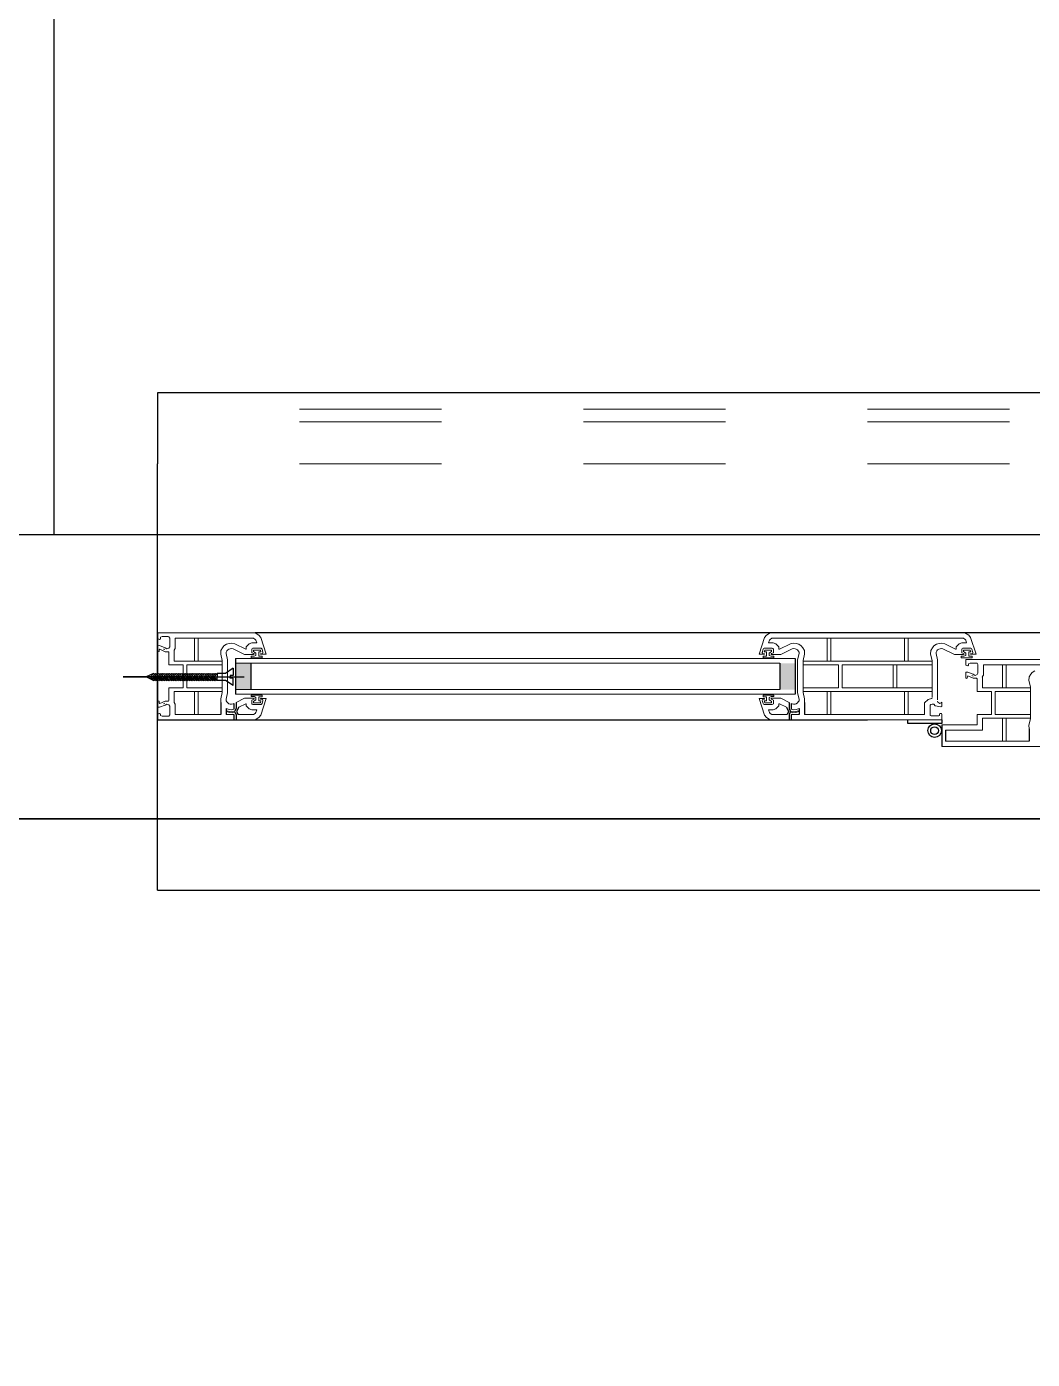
# Model space of a CAD drawing. Header units: metres. Extents: x -355 to 973, y -73 to 238.
# Drawn here: x 502.238 to 502.946, y 211.154 to 212.093 of the extents above; entities that cross this region are included whole.
import ezdxf

# ---------------------------------------------------------------- set-up
doc = ezdxf.new("R2010")
doc.units = ezdxf.units.M
doc.header["$LTSCALE"] = 3
doc.header["$MEASUREMENT"] = 0
for name, pattern in [('202$0$HIDDEN', [0.375, 0.25, -0.125]), ('ACAD_ISO02W100', [15, 12, -3]), ('DASHED2', [0.375, 0.25, -0.125])]:
    doc.linetypes.add(name, pattern=pattern)
for name, color, linetype in [('01B', 10, 'Continuous'), ('4', 4, 'ACAD_ISO02W100'), ('5', 2, 'Continuous')]:
    doc.layers.add(name, color=color, linetype=linetype)
for name, color, linetype, lineweight in [('05', 21, 'Continuous', 5), ('15', 63, 'DASHED2', 15), ('alaem', 230, 'Continuous', 5)]:
    doc.layers.add(name, color=color, linetype=linetype, lineweight=lineweight)

# ---------------------------------------------------------------- blocks, each defined once
blk = doc.blocks.new('DSSSS')
at = {"layer": '05'}
for p, q in [((152.76042, -221.38644), (152.76042, -221.38719)), ((152.76042, -221.38719), (152.76643, -221.38719)), ((152.76643, -221.38719), (152.76643, -221.38631))]:
    blk.add_line(p, q, dxfattribs=at)
blk.add_lwpolyline([(152.76643, -221.38631), (152.76455, -221.38631), (152.76455, -221.38402), (152.76573, -221.38402), (152.76544, -221.383), (152.76167, -221.383), (152.76167, -221.38381), (152.76226, -221.38407), (152.76299, -221.38465), (152.76299, -221.38592), (152.76191, -221.38644), (152.76042, -221.38644)], dxfattribs=at)
blk = doc.blocks.new('2wq2w')
at = {"layer": '01B'}
for points in [[(223.1487, 63.4053), (223.13781, 63.4053), (223.13781, 63.42378), (223.1487, 63.42378)], [(223.52121, 63.4053), (223.5321, 63.4053), (223.5321, 63.42378), (223.52121, 63.42378)]]:
    blk.add_hatch(color=143, dxfattribs=at).paths.add_polyline_path(points)
at = {"layer": '01B', "color": 32}
for p, q in [((223.08302, 63.61416), (223.08302, 63.56416)), ((223.08302, 63.26415), (223.08302, 63.56415))]:
    blk.add_line(p, q, dxfattribs=at)
at = {"layer": '01B', "color": 143}
for p, q in [((223.08302, 63.4452), (223.08302, 63.38388)), ((224.08302, 63.4452), (223.15159, 63.4452)), ((223.13781, 63.4271), (223.13781, 63.40198)), ((223.5321, 63.4271), (223.5321, 63.40198)), ((223.0802, 63.41669), (223.07485, 63.41415)), ((223.0802, 63.41669), (223.07807, 63.41415)), ((223.08145, 63.41669), (223.07932, 63.41415)), ((223.0802, 63.41669), (223.08093, 63.41608)), ((223.08269, 63.41669), (223.08057, 63.41415)), ((223.08145, 63.41669), (223.08218, 63.41608)), ((223.08394, 63.41669), (223.08181, 63.41415)), ((223.08269, 63.41669), (223.08343, 63.41608)), ((223.08519, 63.41669), (223.08306, 63.41415)), ((223.08394, 63.41669), (223.08467, 63.41608)), ((223.08643, 63.41669), (223.0843, 63.41415)), ((223.08519, 63.41669), (223.08592, 63.41608)), ((223.08768, 63.41669), (223.08555, 63.41415)), ((223.08643, 63.41669), (223.08716, 63.41608)), ((223.08892, 63.41669), (223.08679, 63.41415)), ((223.08768, 63.41669), (223.08841, 63.41608)), ((223.09017, 63.41669), (223.08804, 63.41415)), ((223.08892, 63.41669), (223.08965, 63.41608)), ((223.09141, 63.41669), (223.08929, 63.41415)), ((223.09017, 63.41669), (223.0909, 63.41608)), ((223.09266, 63.41669), (223.09053, 63.41415)), ((223.09141, 63.41669), (223.09214, 63.41608)), ((223.0939, 63.41669), (223.09178, 63.41415)), ((223.09266, 63.41669), (223.09339, 63.41608)), ((223.09515, 63.41669), (223.09302, 63.41415)), ((223.0939, 63.41669), (223.09464, 63.41608)), ((223.0964, 63.41669), (223.09427, 63.41415)), ((223.09515, 63.41669), (223.09588, 63.41608)), ((223.09764, 63.41669), (223.09551, 63.41415)), ((223.0964, 63.41669), (223.09713, 63.41608)), ((223.09889, 63.41669), (223.09676, 63.41415)), ((223.09764, 63.41669), (223.09837, 63.41608)), ((223.10013, 63.41669), (223.098, 63.41415)), ((223.09889, 63.41669), (223.09962, 63.41608)), ((223.10138, 63.41669), (223.09925, 63.41415)), ((223.10013, 63.41669), (223.10086, 63.41608)), ((223.10262, 63.41669), (223.1005, 63.41415)), ((223.10138, 63.41669), (223.10211, 63.41608)), ((223.10387, 63.41669), (223.10174, 63.41415)), ((223.10262, 63.41669), (223.10336, 63.41608)), ((223.10512, 63.41669), (223.10299, 63.41415)), ((223.10387, 63.41669), (223.1046, 63.41608)), ((223.10636, 63.41669), (223.10423, 63.41415)), ((223.10512, 63.41669), (223.10585, 63.41608)), ((223.10761, 63.41669), (223.10548, 63.41415)), ((223.10636, 63.41669), (223.10709, 63.41608)), ((223.10885, 63.41669), (223.10672, 63.41415)), ((223.10761, 63.41669), (223.10834, 63.41608)), ((223.1101, 63.41669), (223.10797, 63.41415)), ((223.10885, 63.41669), (223.10958, 63.41608)), ((223.11134, 63.41669), (223.10922, 63.41415)), ((223.1101, 63.41669), (223.11083, 63.41608)), ((223.11259, 63.41669), (223.11046, 63.41415)), ((223.11134, 63.41669), (223.11208, 63.41608)), ((223.11384, 63.41669), (223.11171, 63.41415)), ((223.11259, 63.41669), (223.11332, 63.41608)), ((223.11508, 63.41669), (223.11295, 63.41415)), ((223.11384, 63.41669), (223.11457, 63.41608)), ((223.11633, 63.41669), (223.1142, 63.41415)), ((223.11508, 63.41669), (223.11581, 63.41608)), ((223.11757, 63.41669), (223.11544, 63.41415)), ((223.11633, 63.41669), (223.11706, 63.41608)), ((223.11882, 63.41669), (223.11669, 63.41415)), ((223.11757, 63.41669), (223.1183, 63.41608)), ((223.12006, 63.41669), (223.11794, 63.41415)), ((223.11882, 63.41669), (223.11955, 63.41608)), ((223.12131, 63.41669), (223.11918, 63.41415)), ((223.12006, 63.41669), (223.1208, 63.41608)), ((223.12256, 63.41669), (223.12043, 63.41415)), ((223.12131, 63.41669), (223.12204, 63.41608)), ((223.1238, 63.41669), (223.12167, 63.41415)), ((223.12256, 63.41669), (223.12329, 63.41608)), ((223.12505, 63.41669), (223.12292, 63.41415)), ((223.1238, 63.41669), (223.12453, 63.41608)), ((223.1308, 63.41669), (223.12505, 63.41669)), ((223.12505, 63.41669), (223.12505, 63.41415)), ((223.13611, 63.42028), (223.1308, 63.41669)), ((223.13611, 63.42028), (223.13611, 63.41509)), ((223.1487, 63.42378), (223.1487, 63.4053)), ((223.52121, 63.42378), (223.52121, 63.4053)), ((223.09954, 63.41415), (223.05868, 63.41415)), ((223.05868, 63.41415), (223.14404, 63.41415)), ((223.0802, 63.41162), (223.07485, 63.41415)), ((223.0802, 63.41162), (223.07807, 63.41415)), ((223.08145, 63.41162), (223.07932, 63.41415)), ((223.0802, 63.41162), (223.08093, 63.41223)), ((223.08269, 63.41162), (223.08057, 63.41415)), ((223.08145, 63.41162), (223.08218, 63.41223)), ((223.08394, 63.41162), (223.08181, 63.41415)), ((223.08269, 63.41162), (223.08343, 63.41223)), ((223.08519, 63.41162), (223.08306, 63.41415)), ((223.08394, 63.41162), (223.08467, 63.41223)), ((223.08643, 63.41162), (223.0843, 63.41415)), ((223.08519, 63.41162), (223.08592, 63.41223)), ((223.08768, 63.41162), (223.08555, 63.41415)), ((223.08643, 63.41162), (223.08716, 63.41223)), ((223.08892, 63.41162), (223.08679, 63.41415)), ((223.08768, 63.41162), (223.08841, 63.41223)), ((223.09017, 63.41162), (223.08804, 63.41415)), ((223.08892, 63.41162), (223.08965, 63.41223)), ((223.09141, 63.41162), (223.08929, 63.41415)), ((223.09017, 63.41162), (223.0909, 63.41223)), ((223.09266, 63.41162), (223.09053, 63.41415)), ((223.09141, 63.41162), (223.09214, 63.41223)), ((223.0939, 63.41162), (223.09178, 63.41415)), ((223.09266, 63.41162), (223.09339, 63.41223)), ((223.09515, 63.41162), (223.09302, 63.41415)), ((223.0939, 63.41162), (223.09464, 63.41223)), ((223.0964, 63.41162), (223.09427, 63.41415)), ((223.09515, 63.41162), (223.09588, 63.41223)), ((223.09764, 63.41162), (223.09551, 63.41415)), ((223.0964, 63.41162), (223.09713, 63.41223)), ((223.09889, 63.41162), (223.09676, 63.41415)), ((223.09764, 63.41162), (223.09837, 63.41223)), ((223.10013, 63.41162), (223.098, 63.41415)), ((223.09889, 63.41162), (223.09962, 63.41223)), ((223.10138, 63.41162), (223.09925, 63.41415)), ((223.10013, 63.41162), (223.10086, 63.41223)), ((223.10262, 63.41162), (223.1005, 63.41415)), ((223.10138, 63.41162), (223.10211, 63.41223)), ((223.10387, 63.41162), (223.10174, 63.41415)), ((223.10262, 63.41162), (223.10336, 63.41223)), ((223.10512, 63.41162), (223.10299, 63.41415)), ((223.10387, 63.41162), (223.1046, 63.41223)), ((223.10636, 63.41162), (223.10423, 63.41415)), ((223.10512, 63.41162), (223.10585, 63.41223)), ((223.10761, 63.41162), (223.10548, 63.41415)), ((223.10636, 63.41162), (223.10709, 63.41223)), ((223.10885, 63.41162), (223.10672, 63.41415)), ((223.10761, 63.41162), (223.10834, 63.41223)), ((223.1101, 63.41162), (223.10797, 63.41415)), ((223.10885, 63.41162), (223.10958, 63.41223)), ((223.11134, 63.41162), (223.10922, 63.41415)), ((223.1101, 63.41162), (223.11083, 63.41223)), ((223.11259, 63.41162), (223.11046, 63.41415)), ((223.11134, 63.41162), (223.11208, 63.41223)), ((223.11384, 63.41162), (223.11171, 63.41415)), ((223.11259, 63.41162), (223.11332, 63.41223)), ((223.11508, 63.41162), (223.11295, 63.41415)), ((223.11384, 63.41162), (223.11457, 63.41223)), ((223.11633, 63.41162), (223.1142, 63.41415)), ((223.11508, 63.41162), (223.11581, 63.41223)), ((223.11757, 63.41162), (223.11544, 63.41415)), ((223.11633, 63.41162), (223.11706, 63.41223)), ((223.11882, 63.41162), (223.11669, 63.41415)), ((223.11757, 63.41162), (223.1183, 63.41223)), ((223.12006, 63.41162), (223.11794, 63.41415)), ((223.11882, 63.41162), (223.11955, 63.41223)), ((223.12131, 63.41162), (223.11918, 63.41415)), ((223.12006, 63.41162), (223.1208, 63.41223)), ((223.12256, 63.41162), (223.12043, 63.41415)), ((223.12131, 63.41162), (223.12204, 63.41223)), ((223.1238, 63.41162), (223.12167, 63.41415)), ((223.12256, 63.41162), (223.12329, 63.41223)), ((223.12505, 63.41162), (223.12292, 63.41415)), ((223.1238, 63.41162), (223.12453, 63.41223)), ((223.12505, 63.41162), (223.12505, 63.41415)), ((223.1308, 63.41162), (223.12505, 63.41162)), ((223.13611, 63.40803), (223.1308, 63.41162)), ((223.13611, 63.41509), (223.13404, 63.41509)), ((223.13404, 63.41509), (223.13404, 63.41415)), ((223.13404, 63.41322), (223.13404, 63.41415)), ((223.13611, 63.41322), (223.13404, 63.41322)), ((223.13611, 63.40803), (223.13611, 63.41322)), ((223.12751, 63.39622), (223.12751, 63.3877)), ((223.13129, 63.39192), (223.13129, 63.3877)), ((223.1317, 63.39036), (223.13151, 63.38975)), ((223.13679, 63.39554), (223.13679, 63.39145)), ((223.13679, 63.3877), (223.13679, 63.38388)), ((223.1383, 63.39202), (223.13719, 63.38989)), ((223.13749, 63.38931), (223.1383, 63.3877)), ((223.1383, 63.39628), (223.1383, 63.39202)), ((223.1383, 63.3877), (223.1383, 63.38388)), ((223.14023, 63.39296), (223.13863, 63.38989)), ((223.13863, 63.38989), (223.13973, 63.3877)), ((223.52582, 63.39296), (223.52742, 63.38989)), ((223.52742, 63.38989), (223.52631, 63.3877)), ((223.52774, 63.39628), (223.52774, 63.39202)), ((223.52774, 63.39202), (223.52885, 63.38989)), ((223.52855, 63.38931), (223.52774, 63.3877)), ((223.52774, 63.3877), (223.52774, 63.38388)), ((223.52926, 63.39554), (223.52926, 63.39145)), ((223.52926, 63.3877), (223.52926, 63.38388)), ((223.53435, 63.39036), (223.53453, 63.38975)), ((223.53475, 63.39192), (223.53475, 63.3877)), ((223.53853, 63.39622), (223.53853, 63.3877)), ((223.08302, 63.38388), (223.58302, 63.38388)), ((223.61145, 63.38148), (223.61145, 63.38388)), ((223.63526, 63.38148), (223.61145, 63.38148)), ((223.63526, 63.38388), (223.63526, 63.38148)), ((223.63526, 63.38045), (223.63526, 63.3652)), ((223.63782, 63.37662), (223.63782, 63.36903)), ((223.69673, 63.37755), (223.69673, 63.36903))]:
    blk.add_line(p, q, dxfattribs=at)
for radius in [0.00477, 0.00274]:
    blk.add_circle((223.63022, 63.37639), radius, dxfattribs=at)
at = {"layer": '05', "color": 143}
for p, q in [((223.08302, 63.4412), (223.08302, 63.4452)), ((223.58302, 63.4452), (223.65159, 63.4452)), ((223.65159, 63.4452), (223.65429, 63.44351)), ((223.65429, 63.44351), (223.65561, 63.44183)), ((223.08441, 63.44055), (223.08302, 63.4412)), ((223.08302, 63.43613), (223.08441, 63.43626)), ((223.08302, 63.432), (223.08302, 63.43613)), ((223.08499, 63.4411), (223.08441, 63.44055)), ((223.08441, 63.43626), (223.08826, 63.43476)), ((223.08611, 63.44264), (223.08499, 63.44216)), ((223.08499, 63.44216), (223.08499, 63.4411)), ((223.09041, 63.44264), (223.08611, 63.44264)), ((223.08826, 63.43476), (223.08956, 63.43396)), ((223.08956, 63.43396), (223.0909, 63.43451)), ((223.09101, 63.44251), (223.09041, 63.44264)), ((223.0909, 63.43451), (223.09156, 63.4354)), ((223.09156, 63.44149), (223.09101, 63.44251)), ((223.09156, 63.4354), (223.09156, 63.44149)), ((223.09454, 63.43299), (223.09539, 63.43413)), ((223.09539, 63.43413), (223.09539, 63.44138)), ((223.09539, 63.44138), (223.15049, 63.44138)), ((223.10895, 63.42518), (223.10895, 63.44138)), ((223.1115, 63.42518), (223.1115, 63.44138)), ((223.12868, 63.43467), (223.12751, 63.43285)), ((223.12968, 63.43596), (223.12868, 63.43467)), ((223.13152, 63.43723), (223.12968, 63.43596)), ((223.13337, 63.43779), (223.13152, 63.43723)), ((223.13538, 63.43796), (223.13337, 63.43779)), ((223.13741, 63.43749), (223.13538, 63.43796)), ((223.14503, 63.43378), (223.13741, 63.43749)), ((223.14752, 63.43741), (223.14548, 63.4353)), ((223.14548, 63.4353), (223.14548, 63.43378)), ((223.14943, 63.43817), (223.14752, 63.43741)), ((223.15279, 63.43817), (223.14943, 63.43817)), ((223.15049, 63.44138), (223.15169, 63.44062)), ((223.15169, 63.44062), (223.15218, 63.44)), ((223.15218, 63.44), (223.15279, 63.43817)), ((223.51386, 63.44), (223.51326, 63.43817)), ((223.51326, 63.43817), (223.51661, 63.43817)), ((223.51435, 63.44062), (223.51386, 63.44)), ((223.51555, 63.44138), (223.51435, 63.44062)), ((223.58302, 63.44138), (223.51555, 63.44138)), ((223.51661, 63.43817), (223.51852, 63.43741)), ((223.51852, 63.43741), (223.52056, 63.4353)), ((223.52056, 63.4353), (223.52056, 63.43378)), ((223.52102, 63.43378), (223.52863, 63.43749)), ((223.52863, 63.43749), (223.53067, 63.43796)), ((223.53067, 63.43796), (223.53268, 63.43779)), ((223.53268, 63.43779), (223.53452, 63.43723)), ((223.53452, 63.43723), (223.53636, 63.43596)), ((223.53636, 63.43596), (223.53736, 63.43467)), ((223.53736, 63.43467), (223.53853, 63.43285)), ((223.55455, 63.42518), (223.55455, 63.44138)), ((223.5571, 63.42518), (223.5571, 63.44138)), ((223.58302, 63.44138), (223.65049, 63.44138)), ((223.60895, 63.42518), (223.60895, 63.44138)), ((223.6115, 63.42518), (223.6115, 63.44138)), ((223.62868, 63.43467), (223.62751, 63.43285)), ((223.62968, 63.43596), (223.62868, 63.43467)), ((223.63152, 63.43723), (223.62968, 63.43596)), ((223.63337, 63.43779), (223.63152, 63.43723)), ((223.63538, 63.43796), (223.63337, 63.43779)), ((223.63511, 63.43409), (223.63408, 63.43401)), ((223.63613, 63.43386), (223.63511, 63.43409)), ((223.63741, 63.43749), (223.63538, 63.43796)), ((223.64503, 63.43378), (223.63741, 63.43749)), ((223.64752, 63.43741), (223.64548, 63.4353)), ((223.64548, 63.4353), (223.64548, 63.43378)), ((223.64943, 63.43817), (223.64752, 63.43741)), ((223.6497, 63.43416), (223.64931, 63.43375)), ((223.65279, 63.43817), (223.64943, 63.43817)), ((223.65017, 63.43434), (223.6497, 63.43416)), ((223.65584, 63.43434), (223.65017, 63.43434)), ((223.65049, 63.44138), (223.65169, 63.44062)), ((223.65169, 63.44062), (223.65218, 63.44)), ((223.65218, 63.44), (223.65279, 63.43817)), ((223.65561, 63.44183), (223.65948, 63.43012)), ((223.65622, 63.43407), (223.65584, 63.43434)), ((223.65653, 63.43371), (223.65622, 63.43407)), ((223.08339, 63.4318), (223.08302, 63.432)), ((223.08398, 63.43196), (223.08339, 63.4318)), ((223.08409, 63.4332), (223.08398, 63.43196)), ((223.08452, 63.4337), (223.08409, 63.4332)), ((223.08825, 63.43188), (223.08452, 63.4337)), ((223.08809, 63.43337), (223.08719, 63.43381)), ((223.08719, 63.43381), (223.08769, 63.43362)), ((223.08769, 63.43362), (223.08809, 63.43337)), ((223.08948, 63.43193), (223.08825, 63.43188)), ((223.09058, 63.43195), (223.08948, 63.43193)), ((223.0909, 63.4315), (223.09058, 63.43195)), ((223.0909, 63.42263), (223.0909, 63.4315)), ((223.09473, 63.43273), (223.09454, 63.43299)), ((223.09473, 63.42518), (223.09473, 63.43273)), ((223.09473, 63.42518), (223.12845, 63.42518)), ((223.12751, 63.43285), (223.12744, 63.43025)), ((223.12744, 63.43025), (223.12845, 63.42579)), ((223.12845, 63.42579), (223.12845, 63.41889)), ((223.14548, 63.43378), (223.14503, 63.43378)), ((223.52056, 63.43378), (223.52102, 63.43378)), ((223.53861, 63.43025), (223.53759, 63.42579)), ((223.53759, 63.42579), (223.53759, 63.41889)), ((223.58302, 63.42518), (223.53759, 63.42518)), ((223.53853, 63.43285), (223.53861, 63.43025)), ((223.58302, 63.42518), (223.62845, 63.42518)), ((223.62751, 63.43285), (223.62744, 63.43025)), ((223.62744, 63.43025), (223.62845, 63.42579)), ((223.62845, 63.42579), (223.62845, 63.41812)), ((223.63131, 63.43168), (223.63127, 63.43063)), ((223.63127, 63.43063), (223.63228, 63.42622)), ((223.6318, 63.43246), (223.63131, 63.43168)), ((223.63234, 63.43314), (223.6318, 63.43246)), ((223.63228, 63.42622), (223.63228, 63.41812)), ((223.6332, 63.43374), (223.63234, 63.43314)), ((223.63408, 63.43401), (223.6332, 63.43374)), ((223.64414, 63.42996), (223.63613, 63.43386)), ((223.6506, 63.42996), (223.64414, 63.42996)), ((223.64548, 63.43378), (223.64503, 63.43378)), ((223.649, 63.42868), (223.649, 63.42772)), ((223.649, 63.42772), (223.65666, 63.42772)), ((223.64931, 63.43375), (223.64931, 63.43121)), ((223.64931, 63.43121), (223.65067, 63.4306)), ((223.65099, 63.43015), (223.6506, 63.42996)), ((223.65067, 63.4306), (223.65099, 63.43035)), ((223.65099, 63.43035), (223.65099, 63.43015)), ((223.65554, 63.43012), (223.65554, 63.43049)), ((223.65554, 63.43049), (223.65625, 63.43049)), ((223.65948, 63.43012), (223.65554, 63.43012)), ((223.65625, 63.43049), (223.65682, 63.4306)), ((223.65718, 63.43147), (223.65653, 63.43371)), ((223.65666, 63.42772), (223.65666, 63.42884)), ((223.65682, 63.4306), (223.65708, 63.43104)), ((223.65708, 63.43104), (223.65718, 63.43147)), ((223.0909, 63.42263), (223.10102, 63.42263)), ((223.10102, 63.42263), (223.10102, 63.41454)), ((223.10357, 63.42263), (223.12845, 63.42263)), ((223.10357, 63.42263), (223.10357, 63.41454)), ((223.12845, 63.41889), (223.12845, 63.41454)), ((223.56247, 63.42263), (223.53759, 63.42263)), ((223.53759, 63.41889), (223.53759, 63.41454)), ((223.56247, 63.42263), (223.56247, 63.41454)), ((223.58302, 63.42263), (223.56503, 63.42263)), ((223.56503, 63.42263), (223.56503, 63.41454)), ((223.58302, 63.42263), (223.62845, 63.42263)), ((223.60102, 63.42263), (223.60102, 63.41454)), ((223.60357, 63.42263), (223.60357, 63.41454)), ((223.62845, 63.41812), (223.62845, 63.39979)), ((223.63228, 63.41812), (223.63228, 63.39801)), ((223.67817, 63.40651), (223.67817, 63.4227)), ((223.68072, 63.40651), (223.68072, 63.4227)), ((223.0909, 63.40645), (223.10102, 63.40645)), ((223.0909, 63.40645), (223.0909, 63.39758)), ((223.10102, 63.40645), (223.10102, 63.41454)), ((223.10357, 63.40645), (223.10357, 63.41454)), ((223.10357, 63.40645), (223.12845, 63.40645)), ((223.12845, 63.41019), (223.12845, 63.41454)), ((223.12845, 63.40329), (223.12845, 63.41019)), ((223.13228, 63.41019), (223.13228, 63.41454)), ((223.13228, 63.40286), (223.13228, 63.41019)), ((223.53376, 63.41019), (223.53376, 63.41454)), ((223.53376, 63.40286), (223.53376, 63.41019)), ((223.53759, 63.41019), (223.53759, 63.41454)), ((223.53759, 63.40329), (223.53759, 63.41019)), ((223.56247, 63.40645), (223.53759, 63.40645)), ((223.56247, 63.40645), (223.56247, 63.41454)), ((223.56503, 63.40645), (223.56503, 63.41454)), ((223.62845, 63.40645), (223.56503, 63.40645)), ((223.60102, 63.40645), (223.60102, 63.41454)), ((223.60357, 63.40645), (223.60357, 63.41454)), ((223.66395, 63.40651), (223.69768, 63.40651)), ((223.08339, 63.39728), (223.08302, 63.39708)), ((223.08302, 63.39708), (223.08302, 63.39295)), ((223.08398, 63.39712), (223.08339, 63.39728)), ((223.08409, 63.39588), (223.08398, 63.39712)), ((223.08825, 63.3972), (223.08452, 63.39538)), ((223.08948, 63.39715), (223.08825, 63.3972)), ((223.09058, 63.39713), (223.08948, 63.39715)), ((223.0909, 63.39758), (223.09058, 63.39713)), ((223.09473, 63.4039), (223.12845, 63.4039)), ((223.09473, 63.4039), (223.09473, 63.39635)), ((223.10895, 63.4039), (223.10895, 63.3877)), ((223.1115, 63.4039), (223.1115, 63.3877)), ((223.12744, 63.39883), (223.12845, 63.40329)), ((223.12751, 63.39622), (223.12744, 63.39883)), ((223.13127, 63.39845), (223.13228, 63.40286)), ((223.13131, 63.3974), (223.13127, 63.39845)), ((223.1318, 63.39662), (223.13131, 63.3974)), ((223.13234, 63.39594), (223.1318, 63.39662)), ((223.14414, 63.39912), (223.1383, 63.39628)), ((223.1506, 63.39912), (223.14414, 63.39912)), ((223.149, 63.4004), (223.149, 63.40136)), ((223.149, 63.40136), (223.15666, 63.40136)), ((223.14931, 63.39787), (223.15067, 63.39848)), ((223.14931, 63.39533), (223.14931, 63.39787)), ((223.15099, 63.39893), (223.1506, 63.39912)), ((223.15067, 63.39848), (223.15099, 63.39873)), ((223.15099, 63.39873), (223.15099, 63.39893)), ((223.15948, 63.39896), (223.15554, 63.39896)), ((223.15554, 63.39896), (223.15554, 63.39859)), ((223.15554, 63.39859), (223.15625, 63.39859)), ((223.15561, 63.38725), (223.15948, 63.39896)), ((223.15625, 63.39859), (223.15682, 63.39848)), ((223.15718, 63.39761), (223.15653, 63.39537)), ((223.15666, 63.40136), (223.15666, 63.40023)), ((223.15682, 63.39848), (223.15708, 63.39804)), ((223.15708, 63.39804), (223.15718, 63.39761)), ((223.51044, 63.38725), (223.50657, 63.39896)), ((223.50657, 63.39896), (223.51051, 63.39896)), ((223.50897, 63.39804), (223.50886, 63.39761)), ((223.50886, 63.39761), (223.50951, 63.39537)), ((223.50922, 63.39848), (223.50897, 63.39804)), ((223.50979, 63.39859), (223.50922, 63.39848)), ((223.51705, 63.40136), (223.50939, 63.40136)), ((223.50939, 63.40136), (223.50939, 63.40023)), ((223.51051, 63.39859), (223.50979, 63.39859)), ((223.51051, 63.39896), (223.51051, 63.39859)), ((223.51505, 63.39893), (223.51544, 63.39912)), ((223.51505, 63.39873), (223.51505, 63.39893)), ((223.51537, 63.39848), (223.51505, 63.39873)), ((223.51674, 63.39787), (223.51537, 63.39848)), ((223.51544, 63.39912), (223.5219, 63.39912)), ((223.51674, 63.39533), (223.51674, 63.39787)), ((223.51705, 63.4004), (223.51705, 63.40136)), ((223.5219, 63.39912), (223.52774, 63.39628)), ((223.5337, 63.39594), (223.53424, 63.39662)), ((223.53477, 63.39845), (223.53376, 63.40286)), ((223.53424, 63.39662), (223.53474, 63.3974)), ((223.53474, 63.3974), (223.53477, 63.39845)), ((223.62845, 63.4039), (223.53759, 63.4039)), ((223.53861, 63.39883), (223.53759, 63.40329)), ((223.53853, 63.39622), (223.53861, 63.39883)), ((223.55455, 63.4039), (223.55455, 63.3877)), ((223.5571, 63.4039), (223.5571, 63.3877)), ((223.60895, 63.3877), (223.60895, 63.4039)), ((223.6115, 63.3877), (223.6115, 63.4039)), ((223.62573, 63.39829), (223.62317, 63.39596)), ((223.6281, 63.39893), (223.62573, 63.39829)), ((223.62845, 63.39893), (223.6281, 63.39893)), ((223.63228, 63.39715), (223.63255, 63.39647)), ((223.66012, 63.40396), (223.67024, 63.40396)), ((223.67024, 63.40396), (223.67024, 63.39586)), ((223.67279, 63.40396), (223.69768, 63.40396)), ((223.67279, 63.40396), (223.67279, 63.39586)), ((223.08302, 63.39295), (223.08441, 63.39282)), ((223.08441, 63.38853), (223.08302, 63.38788)), ((223.08302, 63.38788), (223.08302, 63.38388)), ((223.08452, 63.39538), (223.08409, 63.39588)), ((223.08441, 63.39282), (223.08826, 63.39431)), ((223.08499, 63.38798), (223.08441, 63.38853)), ((223.08499, 63.38692), (223.08499, 63.38798)), ((223.08809, 63.39571), (223.08719, 63.39527)), ((223.08719, 63.39527), (223.08769, 63.39546)), ((223.08769, 63.39546), (223.08809, 63.39571)), ((223.08826, 63.39431), (223.08956, 63.39511)), ((223.08956, 63.39511), (223.0909, 63.39457)), ((223.0909, 63.39457), (223.09156, 63.39368)), ((223.09156, 63.38759), (223.09101, 63.38657)), ((223.09156, 63.39368), (223.09156, 63.38759)), ((223.09473, 63.39635), (223.09454, 63.39609)), ((223.09454, 63.39609), (223.09539, 63.39495)), ((223.09539, 63.39495), (223.09539, 63.3877)), ((223.12751, 63.3877), (223.09539, 63.3877)), ((223.13337, 63.39129), (223.13129, 63.39192)), ((223.13679, 63.3877), (223.13129, 63.3877)), ((223.13365, 63.38911), (223.13151, 63.38975)), ((223.13377, 63.38974), (223.1317, 63.39036)), ((223.1332, 63.39534), (223.13234, 63.39594)), ((223.13408, 63.39507), (223.1332, 63.39534)), ((223.13538, 63.39112), (223.13337, 63.39129)), ((223.13583, 63.38893), (223.13365, 63.38911)), ((223.13578, 63.38957), (223.13377, 63.38974)), ((223.13511, 63.39499), (223.13408, 63.39507)), ((223.13613, 63.39522), (223.13511, 63.39499)), ((223.13679, 63.39145), (223.13538, 63.39112)), ((223.13719, 63.38989), (223.13578, 63.38957)), ((223.13749, 63.38931), (223.13583, 63.38893)), ((223.13679, 63.39554), (223.13613, 63.39522)), ((223.15049, 63.3877), (223.13973, 63.3877)), ((223.14503, 63.3953), (223.14023, 63.39296)), ((223.14548, 63.3953), (223.14503, 63.3953)), ((223.14548, 63.39378), (223.14548, 63.3953)), ((223.14752, 63.39167), (223.14548, 63.39378)), ((223.14943, 63.39091), (223.14752, 63.39167)), ((223.1497, 63.39492), (223.14931, 63.39533)), ((223.15279, 63.39091), (223.14943, 63.39091)), ((223.15017, 63.39474), (223.1497, 63.39492)), ((223.15584, 63.39474), (223.15017, 63.39474)), ((223.15049, 63.3877), (223.15169, 63.38846)), ((223.15169, 63.38846), (223.15218, 63.38908)), ((223.15218, 63.38908), (223.15279, 63.39091)), ((223.15429, 63.38557), (223.15561, 63.38725)), ((223.15622, 63.39501), (223.15584, 63.39474)), ((223.15653, 63.39537), (223.15622, 63.39501)), ((223.50951, 63.39537), (223.50983, 63.39501)), ((223.50983, 63.39501), (223.5102, 63.39474)), ((223.5102, 63.39474), (223.51588, 63.39474)), ((223.51175, 63.38557), (223.51044, 63.38725)), ((223.51386, 63.38908), (223.51326, 63.39091)), ((223.51326, 63.39091), (223.51661, 63.39091)), ((223.51435, 63.38846), (223.51386, 63.38908)), ((223.51555, 63.3877), (223.51435, 63.38846)), ((223.51555, 63.3877), (223.52631, 63.3877)), ((223.51588, 63.39474), (223.51634, 63.39492)), ((223.51634, 63.39492), (223.51674, 63.39533)), ((223.51661, 63.39091), (223.51852, 63.39167)), ((223.51852, 63.39167), (223.52056, 63.39378)), ((223.52056, 63.39378), (223.52056, 63.3953)), ((223.52056, 63.3953), (223.52102, 63.3953)), ((223.52102, 63.3953), (223.52582, 63.39296)), ((223.52855, 63.38931), (223.53022, 63.38893)), ((223.52885, 63.38989), (223.53026, 63.38957)), ((223.52926, 63.39554), (223.52991, 63.39522)), ((223.52926, 63.39145), (223.53067, 63.39112)), ((223.52926, 63.3877), (223.53475, 63.3877)), ((223.52991, 63.39522), (223.53094, 63.39499)), ((223.53022, 63.38893), (223.53239, 63.38911)), ((223.53026, 63.38957), (223.53227, 63.38974)), ((223.53067, 63.39112), (223.53268, 63.39129)), ((223.53094, 63.39499), (223.53196, 63.39507)), ((223.53196, 63.39507), (223.53284, 63.39534)), ((223.53227, 63.38974), (223.53435, 63.39036)), ((223.53239, 63.38911), (223.53453, 63.38975)), ((223.53268, 63.39129), (223.53475, 63.39192)), ((223.53284, 63.39534), (223.5337, 63.39594)), ((223.53853, 63.3877), (223.60895, 63.3877)), ((223.62317, 63.3877), (223.59473, 63.3877)), ((223.62317, 63.39596), (223.62317, 63.3877)), ((223.62762, 63.39484), (223.627, 63.39427)), ((223.627, 63.39427), (223.627, 63.38765)), ((223.627, 63.38765), (223.62722, 63.38705)), ((223.62861, 63.3951), (223.62762, 63.39484)), ((223.6296, 63.3951), (223.62861, 63.3951)), ((223.63073, 63.39378), (223.6296, 63.3951)), ((223.63474, 63.3931), (223.63073, 63.39378)), ((223.63255, 63.39647), (223.63321, 63.39589)), ((223.63321, 63.39589), (223.63395, 63.39541)), ((223.63358, 63.3869), (223.63375, 63.38746)), ((223.63375, 63.38808), (223.63404, 63.38841)), ((223.63375, 63.38746), (223.63375, 63.38808)), ((223.63395, 63.39541), (223.6348, 63.39601)), ((223.63404, 63.38841), (223.63501, 63.38841)), ((223.63536, 63.39354), (223.63474, 63.3931)), ((223.6348, 63.39601), (223.63536, 63.39638)), ((223.63501, 63.38841), (223.63526, 63.38804)), ((223.63526, 63.38804), (223.63526, 63.38388)), ((223.63536, 63.39638), (223.63536, 63.39354)), ((223.66012, 63.38777), (223.66012, 63.38045)), ((223.66012, 63.38777), (223.67024, 63.38777)), ((223.67024, 63.38777), (223.67024, 63.39586)), ((223.67279, 63.38777), (223.67279, 63.39586)), ((223.67279, 63.38777), (223.69768, 63.38777)), ((223.69768, 63.39151), (223.69768, 63.39586)), ((223.69768, 63.38462), (223.69768, 63.39151)), ((223.13679, 63.38388), (223.08302, 63.38388)), ((223.08611, 63.38644), (223.08499, 63.38692)), ((223.09041, 63.38644), (223.08611, 63.38644)), ((223.09101, 63.38657), (223.09041, 63.38644)), ((223.15159, 63.38388), (223.1383, 63.38388)), ((223.15159, 63.38388), (223.15429, 63.38557)), ((223.51445, 63.38388), (223.51175, 63.38557)), ((223.51445, 63.38388), (223.52774, 63.38388)), ((223.52926, 63.38388), (223.58302, 63.38388)), ((223.63526, 63.38388), (223.58302, 63.38388)), ((223.62722, 63.38705), (223.6277, 63.38668)), ((223.6277, 63.38668), (223.63315, 63.38668)), ((223.63315, 63.38668), (223.63358, 63.3869)), ((223.63526, 63.38045), (223.66012, 63.38045)), ((223.66395, 63.38522), (223.66395, 63.37662)), ((223.66395, 63.38522), (223.69768, 63.38522)), ((223.67817, 63.38522), (223.67817, 63.36903)), ((223.68072, 63.38522), (223.68072, 63.36903)), ((223.69666, 63.38015), (223.69768, 63.38462)), ((223.69673, 63.37755), (223.69666, 63.38015)), ((223.63782, 63.37662), (223.66395, 63.37662)), ((223.69673, 63.36903), (223.63782, 63.36903)), ((223.70601, 63.3652), (223.63526, 63.3652))]:
    blk.add_line(p, q, dxfattribs=at)
at = {"layer": '05', "color": 107}
for p, q in [((223.13781, 63.4271), (223.5321, 63.4271)), ((223.13781, 63.42378), (223.52121, 63.42378)), ((223.13781, 63.4053), (223.52121, 63.4053)), ((223.13781, 63.40198), (223.5321, 63.40198))]:
    blk.add_line(p, q, dxfattribs=at)
at = {"layer": '05', "color": 143}
for points in [[(223.08302, 63.4452), (223.15159, 63.4452), (223.15429, 63.44351), (223.15561, 63.44183), (223.15948, 63.43012), (223.15554, 63.43012), (223.15554, 63.43049), (223.15625, 63.43049), (223.15682, 63.4306), (223.15708, 63.43104), (223.15718, 63.43147), (223.15653, 63.43371), (223.15622, 63.43407), (223.15584, 63.43434), (223.15017, 63.43434), (223.1497, 63.43416), (223.14931, 63.43375), (223.14931, 63.43121), (223.15067, 63.4306), (223.15099, 63.43035), (223.15099, 63.43015), (223.1506, 63.42996), (223.14414, 63.42996), (223.13613, 63.43386), (223.13511, 63.43409), (223.13408, 63.43401), (223.1332, 63.43374), (223.13234, 63.43314), (223.1318, 63.43246), (223.13131, 63.43168), (223.13127, 63.43063), (223.13228, 63.42622), (223.13228, 63.41889), (223.13228, 63.41454)], [(223.58302, 63.4452), (223.51445, 63.4452), (223.51175, 63.44351), (223.51044, 63.44183), (223.50657, 63.43012), (223.51051, 63.43012), (223.51051, 63.43049), (223.50979, 63.43049), (223.50922, 63.4306), (223.50897, 63.43104), (223.50886, 63.43147), (223.50951, 63.43371), (223.50983, 63.43407), (223.5102, 63.43434), (223.51588, 63.43434), (223.51634, 63.43416), (223.51674, 63.43375), (223.51674, 63.43121), (223.51537, 63.4306), (223.51505, 63.43035), (223.51505, 63.43015), (223.51544, 63.42996), (223.5219, 63.42996), (223.52991, 63.43386), (223.53094, 63.43409), (223.53196, 63.43401), (223.53284, 63.43374), (223.5337, 63.43314), (223.53424, 63.43246), (223.53474, 63.43168), (223.53477, 63.43063), (223.53376, 63.42622), (223.53376, 63.41889), (223.53376, 63.41454)], [(223.65666, 63.42884), (223.65426, 63.42884), (223.65426, 63.43176), (223.65577, 63.43176), (223.65539, 63.43307), (223.65058, 63.43307), (223.65058, 63.43204), (223.65134, 63.4317), (223.65227, 63.43096), (223.65227, 63.42935), (223.65089, 63.42868), (223.649, 63.42868)], [(223.65224, 63.42653), (223.72081, 63.42653)], [(223.66012, 63.40396), (223.66012, 63.41282), (223.6598, 63.41327), (223.65871, 63.41325), (223.65747, 63.4132), (223.65375, 63.41502), (223.65331, 63.41453), (223.6532, 63.41329), (223.65262, 63.41313), (223.65224, 63.41332), (223.65224, 63.41745), (223.65364, 63.41759), (223.65748, 63.41609), (223.65878, 63.41529), (223.66012, 63.41584), (223.66078, 63.41672), (223.66078, 63.42281), (223.66023, 63.42384), (223.65963, 63.42396), (223.65533, 63.42396), (223.65421, 63.42349), (223.65421, 63.42243), (223.65364, 63.42188), (223.65224, 63.42252), (223.65224, 63.42653)], [(223.66395, 63.40651), (223.66395, 63.41406), (223.66376, 63.41432), (223.66461, 63.41545), (223.66461, 63.4227), (223.71971, 63.4227)], [(223.70074, 63.41856), (223.69891, 63.41728), (223.6979, 63.416), (223.69673, 63.41418), (223.69666, 63.41158), (223.69768, 63.40711), (223.69768, 63.40022), (223.69768, 63.39586)], [(223.15666, 63.40023), (223.15426, 63.40023), (223.15426, 63.39732), (223.15577, 63.39732), (223.15539, 63.39601), (223.15058, 63.39601), (223.15058, 63.39704), (223.15134, 63.39738), (223.15227, 63.39812), (223.15227, 63.39973), (223.15089, 63.4004), (223.149, 63.4004)], [(223.50939, 63.40023), (223.51178, 63.40023), (223.51178, 63.39732), (223.51027, 63.39732), (223.51065, 63.39601), (223.51546, 63.39601), (223.51546, 63.39704), (223.5147, 63.39738), (223.51378, 63.39812), (223.51378, 63.39973), (223.51515, 63.4004), (223.51705, 63.4004)]]:
    blk.add_lwpolyline(points, dxfattribs=at)
blk.add_lwpolyline([(223.65691, 63.41494), (223.65731, 63.4147), (223.65641, 63.41514)], close=True, dxfattribs=at)
at = {"layer": '15'}
for p, q in [((224.08302, 63.51416), (223.08302, 63.51416)), ((223.08302, 63.31416), (224.08302, 63.31416))]:
    blk.add_line(p, q, dxfattribs=at)
at = {"layer": '5', "color": 32}
for p, q in [((224.08302, 63.61416), (223.08302, 63.61416)), ((223.08302, 63.26415), (224.08302, 63.26415))]:
    blk.add_line(p, q, dxfattribs=at)
at = {"layer": '5', "color": 5, "linetype": '202$0$HIDDEN', "lineweight": 5, "ltscale": 0.1}
for p, q in [((224.08302, 63.60262), (223.08302, 63.60262)), ((224.08302, 63.5938), (223.08302, 63.5938)), ((224.08302, 63.56416), (223.08302, 63.56416))]:
    blk.add_line(p, q, dxfattribs=at)
at = {"layer": '01B', "color": 143, "yscale": 1.275494208194687, "zscale": 1.275494208194687}
for p, xscale in [((28.30396, 345.8058), 1.275494208194687), ((418.36208, 345.8058), -1.275494208194687)]:
    blk.add_blockref('DSSSS', p, dxfattribs=dict(at, xscale=xscale))

msp = doc.modelspace()

# ---------------------------------------------------------------- linework, layer by layer
for p, q in [((502.25705, 212.23483), (502.25705, 211.73483)), ((503.55705, 211.73483), (502.14855, 211.73483)), ((503.55705, 211.53483), (502.14855, 211.53483))]:
    msp.add_line(p, q)
at = {"layer": '4'}
msp.add_lwpolyline([(501.44855, 210.33483), (501.44855, 211.53483), (503.75705, 211.53483), (503.75705, 210.33483), (501.44855, 210.33483)], dxfattribs=at)
at = {"layer": 'alaem'}
msp.add_lwpolyline([(491.94705, 210.33483), (491.94705, 224.33483), (493.54195, 224.33483), (493.54195, 222.33483), (496.54195, 222.33483), (496.54195, 224.33483), (498.55855, 224.33483), (498.55855, 219.23483), (500.05705, 219.23483), (500.05705, 219.83483), (502.25705, 219.83483), (502.25705, 221.73483), (503.75705, 221.73483), (503.75705, 211.53483), (501.44855, 211.53483), (501.44855, 210.33483), (498.35855, 210.33483), (498.35855, 211.23483), (495.54405, 211.23483), (495.54405, 210.33483)], close=True, dxfattribs=at)

# ---------------------------------------------------------------- block references
msp.add_blockref('2wq2w', (279.24717, 148.22067))

doc.saveas('drawing.dxf')
